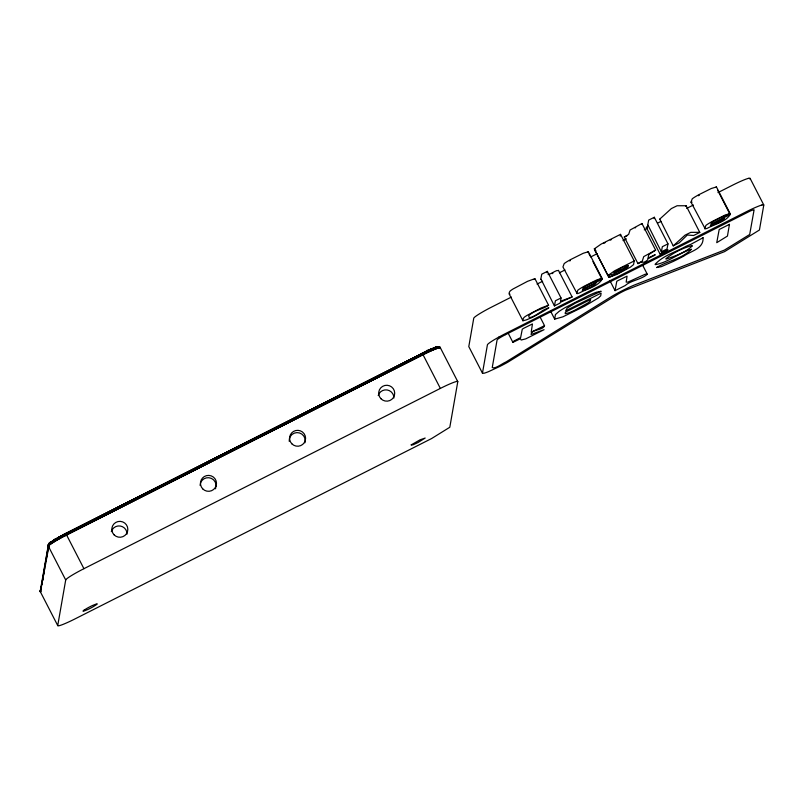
<?xml version="1.0" encoding="UTF-8"?>
<svg xmlns="http://www.w3.org/2000/svg" width="804" height="804" viewBox="0 0 804 804"><rect width="100%" height="100%" fill="white"/><g stroke="black" fill="none" stroke-linecap="round" stroke-linejoin="round"><path stroke-width="1.21" d="M49.265 543.635L48.461 545.564L52.099 542.449L52.803 540.7L48.964 545.042L49.245 543.353L51.597 541.514L50.953 542.077M59.596 538.278L61.818 537.072L61.506 535.635L59.305 536.961L59.596 538.278L52.099 542.449M40.783 591.804L40.21 591.131L40.592 589.784M440.18 347.559L439.677 347.006C435.748 346.836 439.245 345.881 440.471 347.991L457.788 381.679L449.808 427.256L431.587 438.552L75.154 618.829A20.02 1.849 -27.2 0 1 57.727 625.572L65.707 579.986L48.401 546.298C47.496 544.378 51.366 539.524 49.758 544.378M55.526 540.61C56.29 537.544 53.094 539.595 53.747 541.695M554.69 319.138L555.413 314.585L559.031 311.419A23.135 2.141 -27.2 0 1 565.222 307.57L588.548 295.54A22.462 2.07 -27.2 0 1 596.407 292.214L601.161 291.269L575.091 303.279L567.121 308.143L565.654 310.816L601.111 293.128L600.719 295.822L598.528 297.862L584.679 306.193L562.84 316.846L554.69 319.138L550.7 311.379M55.456 539.172L57.597 537.796L57.496 539.464M40.522 589.895L40.723 591.543M730.132 214.547C725.761 221.924 714.816 224.065 707.47 228.205A12.603 1.166 -27.2 0 1 705.208 228.869L690.998 202.176L692.244 198.819A12.372 1.146 -27.2 0 1 694.797 197.06A12.492 1.156 -27.2 0 1 698.776 194.749L711.309 188.498L716.434 186.95L730.102 213.552L722.645 216.889A7.206 0.663 -27.2 0 0 718.545 218.728C716.495 220.115 710.635 222.004 710.957 224.185L730.132 214.547L717.6 190.166M704.666 228.768L705.912 225.411A12.372 1.146 -27.2 0 1 708.465 223.663A12.492 1.156 -27.2 0 1 712.444 221.341L724.977 215.1L730.102 213.552M602.065 279.32C597.704 286.686 586.759 288.837 579.413 292.978A12.603 1.166 -27.2 0 1 577.151 293.641L562.941 266.948L564.187 263.591A12.372 1.146 -27.2 0 1 566.74 261.833A12.492 1.156 -27.2 0 1 570.719 259.521L583.252 253.27L588.367 251.722L602.035 278.315L594.588 281.661A7.206 0.663 -27.2 0 0 590.488 283.5C588.438 284.877 582.588 286.787 582.89 288.958L602.065 279.32L592.96 261.591M576.609 293.54L577.855 290.184A12.372 1.146 -27.2 0 1 580.408 288.435A12.492 1.156 -27.2 0 1 584.387 286.113L596.92 279.862L602.035 278.315M620.537 234.346L634.205 260.948L633.562 264.586L630.587 267.039L617.04 274.335L608.839 277.4L616.658 273.802A6.804 0.623 -27.2 0 0 620.768 271.923L626.658 268.536L627.934 266.878L613.492 273.933L608.115 275.661L594.317 248.888L600.99 244.185L620.537 234.346L620.246 236.105M540.75 279.31L541.755 274.164L547.363 271.38L561.031 297.972L560.529 301.239L572.086 296.947L560.328 302.324L560.016 303.128L554.418 305.902L541.042 279.239M554.418 305.902L555.423 300.756L561.031 297.972M547.363 271.38L547.112 272.847M750.011 179.131L750.132 178.418L763.8 205.01L759.428 230.004L724.585 251.622L625.783 290.093A9.588 0.884 -27.2 0 0 618.547 293.812L507.676 362.292A19.788 1.829 -27.2 0 1 500.018 366.353L488.51 371.659A19.809 1.829 -27.2 0 1 483.928 373.257L482.46 373.187L468.792 346.594L473.757 318.193A20.301 1.879 -27.2 0 1 476.521 315.741A20.502 1.889 -27.2 0 1 485.335 310.404A20.271 1.869 -27.2 0 1 489.958 307.922L511.374 297.078M482.46 373.187L487.425 344.795A20.301 1.879 -27.2 0 1 490.189 342.333A20.502 1.889 -27.2 0 1 499.003 337.007M647.702 225.22L648.667 220.095L654.315 217.281L667.983 243.883L667.008 248.999L661.37 251.813L647.974 225.15M654.315 217.281L654.084 218.598M661.37 251.813L662.335 246.687L667.983 243.883M40.22 591.262L48.431 544.429M48.652 544.107L40.421 591.885A20.02 1.849 -27.2 0 0 40.522 592.106M57.727 625.572L40.421 591.885L49.456 543.283L48.501 547.393M40.964 589.412L41.496 586.87M41.828 584.488L42.25 582.016M42.682 579.553L43.868 573.322M44.19 570.94L44.622 568.468M45.054 566.006L45.486 563.544M46.672 557.313L47.104 554.85M47.426 552.459L47.858 549.996M48.29 547.534L49.044 543.765L48.24 544.911M42.682 580.639L43.114 578.176M624.296 237.039L628.648 234.406L630.065 230.024L641.954 223.512L655.622 250.114L648.808 254.526L648.014 258.134L655.2 254.587L655.009 255.079L648.024 258.647L647.572 260.014C642.175 264.566 642.798 260.174 637.964 263.632L624.296 237.039L627.251 235.642M637.964 263.632L642.316 261.009L643.733 256.617L655.622 250.114M660.024 254.034L667.812 249.873L660.024 254.034L646.356 227.442L648.295 225.914M59.305 536.961L57.446 537.876M607.985 275.481L614.658 270.777L634.205 260.948M534.931 278.938L533.936 279.511M641.783 224.085L641.954 223.512M53.727 540.268L55.767 538.851M48.18 545.424L48.964 543.906M48.2 545.685L49.667 543.755M48.773 543.856L49.597 543.012M48.521 544.298L49.908 542.811M48.381 544.921L50.742 542.73M48.401 545.313L57.295 538.791M659.561 219.271L671.37 208.568L677.089 205.754L686.113 205.744L699.802 232.416L693.611 235.512L687.34 235.009L679.239 242.828L673.229 245.863L659.793 219.18M673.229 245.863L685.038 235.16L690.757 232.356L699.781 232.336M635.14 227.934L635.662 227.482M49.004 543.795L49.878 542.931M48.903 544.157L50.783 542.499M49.778 543.152L50.903 542.177M49.667 543.876L52.049 542.087M569.734 260.978L570.418 260.486M50.823 542.388L52.18 541.313M50.763 542.62L53.637 540.549M50.732 542.851L55.345 539.705M50.833 543.594L66.219 534.238L422.643 353.961L440.361 388.412A20.02 1.849 -27.2 0 1 457.788 381.679M698.475 195.714L699.39 195.121M52.34 541.052L54.069 539.876M52.139 541.414L53.767 540.187M52.049 541.966L53.597 540.981M52.079 542.328L53.647 541.333M558.026 270.606C556.981 269.511 551.011 274.194 548.057 274.576M642.758 265.41L647.32 274.275C641.21 279.681 630.607 280.445 625.261 285.531L615.05 290.646L609.924 280.676M587.824 252.054L588.367 251.722M715.882 187.282L716.434 186.95M53.657 540.449L55.396 539.323M53.617 540.65L63.576 534.67L57.265 538.308M53.627 541.213L63.697 534.982L422.482 353.7C428.15 349.378 433.848 350.634 424.653 352.413C424.894 350.976 435.557 348.052 429.577 351.006M53.707 541.574L57.406 539.233M595.633 250.376L595.171 250.808L608.839 277.4M55.375 539.414L59.365 536.821M55.345 539.806L57.265 538.59M685.571 206.136L686.134 205.824M57.275 538.69L61.496 536.248M57.335 539.012L66.159 534.147L83.928 568.689A20.02 1.849 -27.2 0 0 65.707 579.986M57.446 539.353L66.33 534.449M603.784 243.321L605.372 242.466M61.405 535.765L65.767 533.464L66.159 534.147M61.556 536.429L66.069 533.967M61.818 537.072L422.814 354.273M440.341 347.76A19.999 1.849 -27.2 0 0 422.934 354.494L66.441 534.66C64.089 537.635 62.149 533.936 65.938 533.735L422.432 353.619C428.321 350.494 429.396 351.639 422.874 354.383M503.626 334.514L747.268 211.271A20.291 1.879 -27.2 0 1 756.092 207.171A20.532 1.899 -27.2 0 1 762.031 204.97M537.052 284.083L542.64 281.259M559.393 272.787L564.971 269.963M590.659 256.978L597.362 253.582M623.05 240.597L626.396 238.899M644.265 229.864L647.612 228.165M657.662 223.09L661.019 221.391M686.696 208.397L693.4 205.01M717.972 192.588L733.6 184.679A20.291 1.879 -27.2 0 1 742.424 180.568A20.532 1.899 -27.2 0 1 748.363 178.377M65.868 533.615L422.331 353.479L422.643 353.961M66.109 534.057L424.944 352.815M66.27 534.338L425.195 353.227M66.561 534.891L422.994 354.604A20.02 1.849 -27.2 0 1 440.411 347.871M505.585 334.635L749.871 211.201A9.618 0.884 -27.2 0 1 753.197 209.914L754.102 209.824L749.68 234.507L724.394 250.094L635.401 284.626A20.301 1.879 -27.2 0 0 629.452 287.189A20.432 1.889 -27.2 0 0 610.698 297.068L506.068 361.921C502.379 363.398 494.912 369.378 492.249 367.549L497.103 339.871A9.487 0.874 -27.2 0 1 497.766 339.218A9.598 0.884 -27.2 0 1 500.862 337.208A9.487 0.874 -27.2 0 1 505.545 334.665M83.928 568.689L440.361 388.412M63.556 534.6L424.492 352.242L65.767 533.464M422.08 353.187L436.18 347.559L436.833 348.132L438.079 347.73L436.13 347.037L439.758 347.378L438.944 346.765M422.693 354.061L427.266 351.82M424.884 352.725L436.662 347.941M552.107 273.651L552.891 273.29M429.215 350.554C428.341 349.469 425.095 350.856 427.065 351.559M428.763 350.222L424.401 352.172M427.125 351.639L431.406 349.8M427.336 351.921L436.833 348.132M428.622 350.172L434.512 348.001L435.336 348.685M429.135 350.484L431.245 349.65M610.216 240.094L611.512 239.532M433.467 349.177C432.864 347.68 428.643 349.398 430.904 349.408M432.562 348.554L428.492 350.142M431.165 349.579L434.914 348.243M431.326 349.72L440.16 347.439M431.637 350.082L433.617 349.378M438.924 346.916L436.693 346.956L438.15 346.976M434.512 348.001L431.788 348.665L432.291 348.524M432.472 348.534L434.311 347.921M433.547 349.278L439.064 347.479M436.18 347.559L433.336 348.042L433.999 347.871M434.21 347.901L435.748 347.388M434.411 347.961L437.406 347.167M434.813 348.162L438.793 347.197M508.349 333.509L512.902 342.383L520.389 338.755L521.173 340.032L525.756 338.866L544.077 329.69L531.072 334.504C531.263 329.137 542.971 330.685 544.539 325.68L539.986 316.816M436.482 346.976L434.683 347.549L435.527 347.358M435.416 347.348L436.954 346.996M435.858 347.418L437.185 347.067M436.291 347.619L438.592 347.037M544.539 325.68L531.213 332.152L532.449 323.952L523.726 328.273L522.278 329.178L520.65 337.539L513.525 341.258L512.902 342.383M436.019 347.077L437.406 346.735M437.064 347.026L438.14 346.815M437.296 347.107L439.285 346.946L438.19 346.635M646.356 227.442L646.888 227.331M595.372 249.029L594.317 248.888M595.905 250.768L595.171 250.808M436.924 346.846L438.311 346.635M437.647 346.725L439.054 346.936M438.26 346.866L439.054 346.815M438.693 347.117L439.989 347.378M509.947 294.184C508.208 294.435 509.565 291.148 510.58 290.676A12.372 1.146 -27.2 0 1 513.233 288.877L527.595 281.31L534.911 278.636L548.579 305.229C542.931 309.218 534.62 310.173 529.042 315.389C526.801 321.771 540.891 311.892 542.62 310.555C561.745 300.977 530.881 318.706 530.027 318.304A12.733 1.176 -27.2 0 1 526.097 319.982L522.932 320.756L509.264 294.153M548.579 305.229L541.263 307.902L526.901 315.469A12.372 1.146 -27.2 0 0 524.248 317.268L523.243 318.484L522.932 320.756M439.386 347.016L440.26 347.66M40.702 591.282L40.21 590.739M647.32 274.275L645.431 274.124L627.874 282.124L626.165 282.114L627.06 276.154L617.934 280.636L616.779 281.32L615.05 290.646M690.998 202.176L691.54 202.276A12.603 1.166 -27.2 0 0 692.103 202.166M588.97 253.833L590.106 256.054M558.408 270.265L572.076 296.857M40.2 591L40.371 591.734A19.999 1.849 -27.2 0 0 40.411 591.865M48.401 546.298A20.02 1.849 -27.2 0 1 66.621 535.002L423.055 354.725A20.02 1.849 -27.2 0 1 440.471 347.991M48.29 546.057A19.999 1.849 -27.2 0 1 66.501 534.781M111.334 531.645A8.01 7.95 9.9 0 1 127.032 534.127M215.773 487.857A8.01 7.95 9.9 0 1 215.432 488.802M200.075 485.375A8.01 7.95 9.9 0 1 208.829 477.717A8.01 7.95 9.9 0 1 215.995 486.882M289.219 441.306A8.01 7.95 9.9 0 1 296.927 432.612A8.01 7.95 9.9 0 1 305.198 440.823M305.098 441.818A8.01 7.95 9.9 0 1 304.887 442.793M378.212 395.548A8.01 7.95 9.9 0 1 393.9 398.03M748.283 178.408A20.291 1.879 -27.2 0 1 750.052 178.448M498.912 337.057A20.301 1.879 -27.2 0 1 503.555 334.564M761.951 205A20.291 1.879 -27.2 0 1 763.72 205.05M582.367 290.254C586.237 290.023 594.377 286.184 596.106 282.827L582.367 290.254M710.424 225.482L712.163 225.452L718.987 222.226L723.841 219.211L724.384 217.964L710.424 225.482M590.598 299.47L590.226 301.138L587.814 303.028L575.091 310.053A12.562 1.156 -27.2 0 1 568.951 312.796L565.232 313.711L565.323 312.384L566.358 311.63L590.598 299.47M729.459 224.356L727.449 236.064L716.736 242.697L719.198 229.512L729.459 224.356M703.048 237.733C703.912 248.788 690.747 251.049 683.752 256.134A32.281 2.985 -27.2 0 1 672.988 261.561L661.39 266.647L656.587 267.551C667.742 260.797 682.134 258.848 691.5 249.24C680.194 252.376 668.184 262.446 655.371 264.647L655.099 264.335C663.019 255.642 675.712 252.014 685.943 246.346A19.065 1.759 -27.2 0 1 690.968 244.255L703.048 237.733M628.185 265.561L627.934 266.325L620.527 270.064L613.874 272.536L622.467 267.35L628.185 265.561M692.063 246.064C685.943 252.255 674.777 256.225 666.024 259.109L665.893 258.707C673.39 252.677 682.797 248.074 692.033 245.532L692.063 246.064M411.206 444.893L412.894 444.873L417.889 442.602L425.175 438.049L420.06 439.818L411.206 444.893M84.279 610.005L83.425 610.638A8.553 0.794 -27.2 0 0 83.666 611.171L87.696 609.563A7.759 0.714 -27.2 0 0 93.153 606.759L96.832 604.407A8.553 0.794 -27.2 0 0 96.591 603.874L92.56 605.472A7.759 0.714 -27.2 0 0 87.103 608.276L84.279 610.005M380.925 398.714A8.01 7.95 9.9 0 0 394.392 395.437A8.01 7.95 9.9 0 0 384.774 385.488A8.01 7.95 9.9 0 0 380.925 398.714M291.822 443.788A8.01 7.95 9.9 0 0 305.279 440.512A8.01 7.95 9.9 0 0 295.671 430.562A8.01 7.95 9.9 0 0 291.822 443.788M202.708 488.862A8.01 7.95 9.9 0 0 216.175 485.586A8.01 7.95 9.9 0 0 206.558 475.626A8.01 7.95 9.9 0 0 202.708 488.862M114.057 534.811A8.01 7.95 9.9 0 0 127.514 531.544A8.01 7.95 9.9 0 0 117.907 521.585A8.01 7.95 9.9 0 0 114.057 534.811"/></g></svg>
